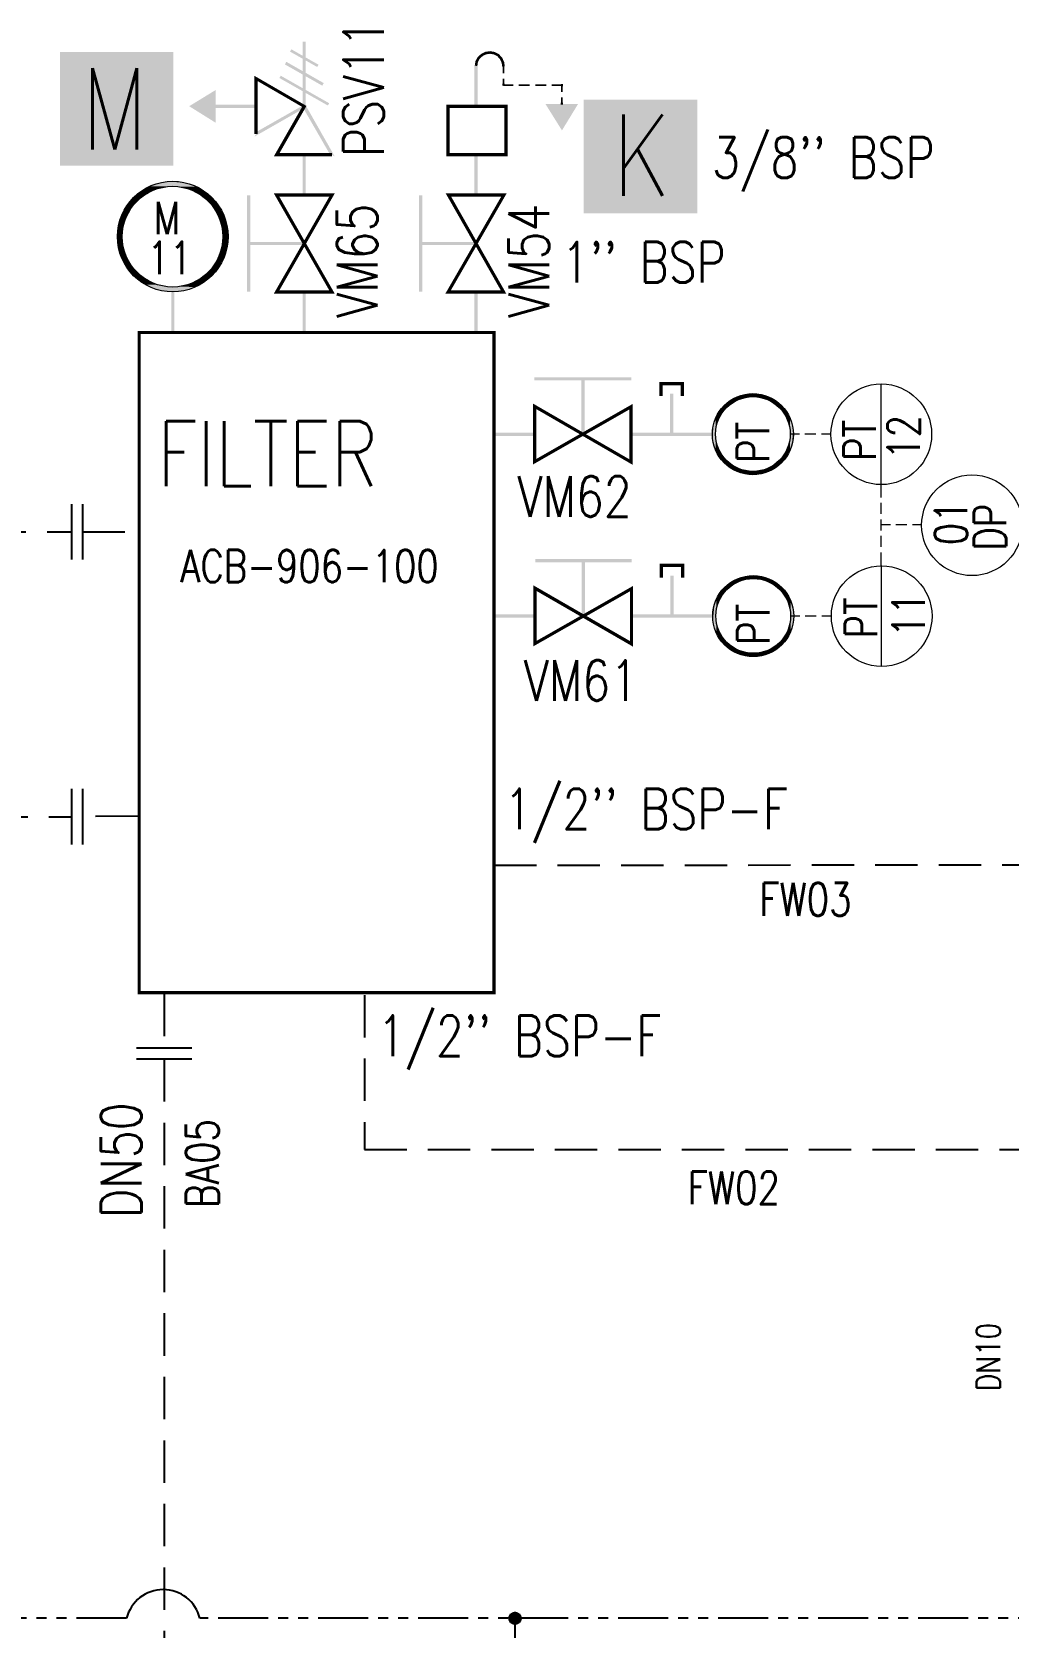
# Model space of a CAD drawing. Header units: millimetres. Extents: x 1638 to 3309, y -435 to 1865.
# Drawn here: x 3036.1 to 3072.7, y -270.6 to -210.8 of the extents above; entities that cross this region are included whole.
import ezdxf

# ---------------------------------------------------------------- set-up
doc = ezdxf.new("R2010")
doc.units = ezdxf.units.MM
doc.linetypes.add('HIDDEN', pattern=[9.525, 6.35, -3.175])
doc.linetypes.add('PHANTOM', pattern=[2.5, 1.25, -0.25, 0.25, -0.25, 0.25, -0.25])
for name, color, linetype, lineweight in [('0.3 Text', 7, 'Continuous', 15), ('ballast', 1, 'HIDDEN', 25), ('EQUIPMENT', 6, 'Continuous', 15)]:
    doc.layers.add(name, color=color, linetype=linetype, lineweight=lineweight)
doc.layers.add('PDF_Solid Fills', color=7, linetype='Continuous')
doc.styles.add('ROMAN', font='romans.shx', dxfattribs={"width": 0.8})

msp = doc.modelspace()

# ---------------------------------------------------------------- hatches: boundary and pattern name
at = {"layer": 'ballast'}
h = msp.add_hatch(color=1, dxfattribs=at)
h.dxf.hatch_style = 1
h.paths.add_polyline_path([(3054.426, -270.262, 1), (3053.998, -270.262, 1)])

# ---------------------------------------------------------------- linework, layer by layer
for p, q in [((3037.583, -228.499), (3037.583, -230.574)), ((3037.996, -228.499), (3037.996, -230.574)), ((3037.583, -239.178), (3037.583, -241.253)), ((3037.996, -239.178), (3037.996, -241.253)), ((3042.091, -248.894), (3040.016, -248.894)), ((3042.091, -249.306), (3040.016, -249.306))]:
    msp.add_line(p, q, dxfattribs=at)
at = {"layer": 'ballast', "ltscale": 0.25}
for p, q in [((3027.139, -229.544), (3037.583, -229.537)), ((3037.996, -229.537), (3040.034, -229.544)), ((3027.207, -240.222), (3037.583, -240.222)), ((3040.071, -240.201), (3037.996, -240.215)), ((3053.429, -242.036), (3079.679, -242.015)), ((3041.06, -246.86), (3041.06, -248.894)), ((3048.564, -246.904), (3048.564, -252.687)), ((3041.06, -249.306), (3041.06, -290.834)), ((3048.564, -252.687), (3079.679, -252.687))]:
    msp.add_line(p, q, dxfattribs=at)
at = {"layer": 'ballast', "linetype": 'PHANTOM', "ltscale": 1.5}
for p, q in [((3054.212, -286.71), (3054.212, -270.048)), ((3039.647, -270.262), (3008.387, -270.262)), ((3116.2, -270.262), (3042.393, -270.262))]:
    msp.add_line(p, q, dxfattribs=at)
at = {"layer": 'ballast', "color": 1}
for points, const_width in [([(3053.78, -212.104), (3053.759, -211.952), (3053.69, -211.801), (3053.58, -211.677), (3053.436, -211.602), (3053.278, -211.574), (3053.12, -211.595), (3052.976, -211.664), (3052.852, -211.774), (3052.776, -211.911), (3052.749, -212.076)], 0.0976), ([(3059.689, -224.445), (3059.689, -223.984), (3060.486, -223.984), (3060.486, -224.445)], 0.124), ([(3059.703, -231.261), (3059.703, -230.801), (3060.5, -230.801), (3060.5, -231.261)], 0.124)]:
    msp.add_lwpolyline(points, dxfattribs=dict(at, const_width=const_width))
msp.add_lwpolyline([(3047.348, -215.409, 0.124, 0.124, 0), (3045.273, -215.409, 0.124, 0.124, 0), (3046.31, -213.595, 0.111, 0.111, 0), (3044.503, -212.55, 0.124, 0.124, 0), (3044.503, -214.625, 0, 0, 0)], format="xyseb", dxfattribs=at)
for points in [[(3053.814, -212.791), (3053.745, -212.791)], [(3055.972, -212.763), (3055.972, -212.832)], [(3046.31, -213.588), (3046.31, -213.588)], [(3046.31, -213.588), (3046.31, -213.588)], [(3055.999, -213.505), (3055.93, -213.505)]]:
    msp.add_lwpolyline(points, dxfattribs=at)
at = {"layer": 'ballast', "color": 1, "const_width": 0.124}
msp.add_lwpolyline([(3051.704, -215.409), (3053.876, -215.409), (3053.876, -213.595), (3051.704, -213.595)], close=True, dxfattribs=at)
at = {"layer": 'ballast', "color": 1}
for points in [[(3045.273, -220.549, 0.118, 0.118, 0), (3047.348, -216.921, 0.124, 0.124, 0), (3045.273, -216.921, 0.118, 0.118, 0), (3047.348, -220.549, 0.124, 0.124, 0)], [(3051.704, -220.549, 0.117, 0.117, 0), (3053.793, -216.921, 0.124, 0.124, 0), (3051.718, -216.921, 0.118, 0.118, 0), (3053.78, -220.549, 0.124, 0.124, 0)], [(3054.948, -224.837, 0.117, 0.117, 0), (3058.562, -226.926, 0.124, 0.124, 0), (3058.562, -224.85, 0.118, 0.118, 0), (3054.948, -226.912, 0.124, 0.124, 0)], [(3054.962, -231.653, 0.124, 0.124, 0), (3058.583, -233.742, 0.11, 0.11, 0), (3058.583, -231.667, 0.118, 0.118, 0), (3054.962, -233.728, 0.124, 0.124, 0)]]:
    msp.add_lwpolyline(points, format="xyseb", close=True, dxfattribs=at)
at = {"layer": 'ballast'}
msp.add_circle((3054.212, -270.262), 0.214, dxfattribs=at)
msp.add_arc((3041.02, -270.597), 1.413, 13.69693, 166.30307, dxfattribs=at)
at = {"layer": 'ballast', "color": 1}
for points in [[(3046.846, -212.035), (3045.774, -211.54), (3045.829, -211.458)], [(3046.791, -212.117), (3046.846, -212.035), (3045.774, -211.54)], [(3046.255, -213.588), (3046.365, -213.588), (3046.255, -211.169)], [(3046.365, -213.588), (3046.255, -211.169), (3046.365, -211.169)], [(3047.039, -212.722), (3045.582, -212.021), (3045.637, -211.925)], [(3046.984, -212.818), (3047.039, -212.722), (3045.582, -212.021)], [(3052.811, -212.076), (3052.687, -212.076), (3052.811, -213.588)], [(3052.687, -212.076), (3052.811, -213.588), (3052.687, -213.588)], [(3053.814, -212.104), (3053.745, -212.104), (3053.814, -212.351)], [(3053.745, -212.104), (3053.814, -212.351), (3053.745, -212.351)], [(3047.245, -213.478), (3045.376, -212.53), (3045.431, -212.447)], [(3047.19, -213.56), (3047.245, -213.478), (3045.376, -212.53)], [(3053.814, -212.557), (3053.745, -212.557), (3053.814, -212.791)], [(3053.745, -212.557), (3053.814, -212.791), (3053.745, -212.791)], [(3053.773, -212.763), (3053.773, -212.832), (3054.144, -212.763)], [(3053.773, -212.832), (3054.144, -212.763), (3054.144, -212.832)], [(3054.35, -212.763), (3054.35, -212.832), (3054.762, -212.763)], [(3054.35, -212.832), (3054.762, -212.763), (3054.762, -212.832)], [(3054.968, -212.763), (3054.968, -212.832), (3055.381, -212.763)], [(3054.968, -212.832), (3055.381, -212.763), (3055.381, -212.832)], [(3055.587, -212.763), (3055.587, -212.832), (3055.972, -212.763)], [(3055.587, -212.832), (3055.972, -212.763), (3055.972, -212.832)], [(3055.999, -212.791), (3055.93, -212.791), (3055.999, -213.052)], [(3055.93, -212.791), (3055.999, -213.052), (3055.93, -213.052)], [(3042.984, -214.206), (3041.995, -213.588), (3042.984, -212.983)], [(3055.999, -213.258), (3055.93, -213.258), (3055.999, -213.505)], [(3055.93, -213.258), (3055.999, -213.505), (3055.93, -213.505)], [(3044.496, -213.657), (3044.496, -213.533), (3042.984, -213.657)], [(3044.496, -213.533), (3042.984, -213.657), (3042.984, -213.533)], [(3046.338, -213.643), (3046.283, -213.547), (3044.441, -214.728)], [(3046.283, -213.547), (3044.441, -214.728), (3044.565, -214.522)], [(3046.365, -213.56), (3046.255, -213.629), (3047.451, -215.471)], [(3046.255, -213.629), (3047.451, -215.471), (3047.245, -215.347)], [(3056.576, -213.505), (3055.972, -214.495), (3055.353, -213.505)], [(3046.365, -215.402), (3046.255, -215.402), (3046.365, -216.927)], [(3046.255, -215.402), (3046.365, -216.927), (3046.255, -216.927)], [(3052.811, -215.402), (3052.687, -215.402), (3052.811, -216.927)], [(3052.687, -215.402), (3052.811, -216.927), (3052.687, -216.927)], [(3044.166, -220.542), (3044.29, -220.542), (3044.166, -216.927)], [(3044.29, -220.542), (3044.166, -216.927), (3044.29, -216.927)], [(3050.612, -220.542), (3050.736, -220.542), (3050.612, -216.927)], [(3050.736, -220.542), (3050.612, -216.927), (3050.736, -216.927)], [(3044.235, -218.673), (3044.235, -218.796), (3046.31, -218.673)], [(3044.235, -218.796), (3046.31, -218.673), (3046.31, -218.796)], [(3050.667, -218.673), (3050.667, -218.796), (3052.742, -218.673)], [(3050.667, -218.796), (3052.742, -218.673), (3052.742, -218.796)], [(3041.431, -220.542), (3041.321, -220.542), (3041.431, -222.067)], [(3041.321, -220.542), (3041.431, -222.067), (3041.321, -222.067)], [(3046.365, -220.542), (3046.255, -220.542), (3046.365, -222.067)], [(3046.255, -220.542), (3046.365, -222.067), (3046.255, -222.067)], [(3052.811, -220.542), (3052.687, -220.542), (3052.811, -222.067)], [(3052.687, -220.542), (3052.811, -222.067), (3052.687, -222.067)], [(3054.941, -223.744), (3054.941, -223.868), (3058.569, -223.744)], [(3054.941, -223.868), (3058.569, -223.744), (3058.569, -223.868)], [(3056.824, -223.799), (3056.7, -223.799), (3056.824, -225.874)], [(3056.7, -223.799), (3056.824, -225.874), (3056.7, -225.874)], [(3060.026, -225.874), (3060.15, -225.874), (3060.026, -224.362)], [(3060.15, -225.874), (3060.026, -224.362), (3060.15, -224.362)], [(3054.941, -225.943), (3054.941, -225.819), (3053.429, -225.943)], [(3054.941, -225.819), (3053.429, -225.943), (3053.429, -225.819)], [(3060.081, -225.943), (3060.081, -225.819), (3058.569, -225.943)], [(3060.081, -225.819), (3058.569, -225.943), (3058.569, -225.819)], [(3061.606, -225.943), (3061.606, -225.819), (3060.081, -225.943)], [(3061.606, -225.819), (3060.081, -225.943), (3060.081, -225.819)], [(3054.968, -230.561), (3054.968, -230.684), (3058.583, -230.561)], [(3054.968, -230.684), (3058.583, -230.561), (3058.583, -230.684)], [(3056.837, -230.616), (3056.714, -230.616), (3056.837, -232.705)], [(3056.714, -230.616), (3056.837, -232.705), (3056.714, -232.705)], [(3060.04, -232.705), (3060.163, -232.705), (3060.04, -231.179)], [(3060.163, -232.705), (3060.04, -231.179), (3060.163, -231.179)], [(3054.968, -232.759), (3054.968, -232.636), (3053.443, -232.759)], [(3054.968, -232.636), (3053.443, -232.759), (3053.443, -232.636)], [(3060.108, -232.759), (3060.108, -232.636), (3058.583, -232.759)], [(3060.108, -232.636), (3058.583, -232.759), (3058.583, -232.636)], [(3061.62, -232.759), (3061.62, -232.636), (3060.108, -232.759)], [(3061.62, -232.636), (3060.108, -232.759), (3060.108, -232.636)]]:
    msp.add_solid(points, dxfattribs=at)
at = {"layer": 'EQUIPMENT'}
for points in [[(3043.424, -218.151), (3043.232, -218.151), (3043.424, -218.151)], [(3039.494, -218.315), (3039.315, -218.315), (3039.494, -218.315)], [(3067.942, -228.252), (3067.942, -227.771), (3067.942, -223.991)], [(3064.877, -225.874), (3064.534, -225.874)], [(3065.496, -225.874), (3065.083, -225.874)], [(3066.045, -225.874), (3065.702, -225.874)], [(3067.942, -228.87), (3067.942, -228.458)], [(3067.942, -229.489), (3067.942, -229.076)], [(3068.286, -229.282), (3067.942, -229.282)], [(3068.904, -229.282), (3068.492, -229.282)], [(3069.467, -229.282), (3069.11, -229.282)], [(3067.942, -230.107), (3067.942, -229.695)], [(3067.942, -230.808), (3067.942, -230.313)], [(3067.956, -234.587), (3067.956, -230.808)], [(3064.891, -232.705), (3064.547, -232.705)], [(3065.509, -232.705), (3065.097, -232.705)], [(3066.073, -232.705), (3065.716, -232.705)]]:
    msp.add_lwpolyline(points, dxfattribs=at)
msp.add_lwpolyline([(3040.119, -222.067, 0.11, 0.11, 0), (3053.422, -222.067, 0.124, 0.124, 0), (3053.422, -246.812, 0.124, 0.124, 0), (3040.119, -246.812, 0.124, 0.124, 0)], format="xyseb", close=True, dxfattribs=at)
for centre, radius in [((3041.378, -218.475), 2.073), ((3041.372, -218.478), 1.887), ((3067.946, -225.884), 1.887), ((3063.129, -225.881), 1.519), ((3063.131, -225.875), 1.401), ((3071.346, -229.294), 1.887), ((3063.142, -232.698), 1.519), ((3063.145, -232.692), 1.401), ((3067.96, -232.7), 1.887)]:
    msp.add_circle(centre, radius, dxfattribs=at)
for points in [[(3041.184, -216.419), (3041.761, -216.446), (3040.964, -216.446)], [(3041.294, -216.405), (3041.624, -216.419), (3041.184, -216.419)], [(3041.624, -216.419), (3041.184, -216.419), (3041.761, -216.446)], [(3039.975, -216.955), (3040.085, -217.106), (3039.823, -217.106)], [(3040.071, -216.872), (3040.25, -216.955), (3039.975, -216.955)], [(3040.25, -216.955), (3039.975, -216.955), (3040.085, -217.106)], [(3040.181, -216.79), (3040.387, -216.872), (3040.071, -216.872)], [(3040.387, -216.872), (3040.071, -216.872), (3040.25, -216.955)], [(3040.346, -216.68), (3040.524, -216.79), (3040.181, -216.79)], [(3040.524, -216.79), (3040.181, -216.79), (3040.387, -216.872)], [(3040.373, -216.666), (3040.799, -216.68), (3040.346, -216.68)], [(3040.799, -216.68), (3040.346, -216.68), (3040.524, -216.79)], [(3040.511, -216.598), (3040.827, -216.666), (3040.373, -216.666)], [(3040.827, -216.666), (3040.373, -216.666), (3040.799, -216.68)], [(3040.538, -216.584), (3041.143, -216.598), (3040.511, -216.598)], [(3041.143, -216.598), (3040.511, -216.598), (3040.827, -216.666)], [(3040.648, -216.543), (3042.215, -216.584), (3040.538, -216.584)], [(3041.459, -216.584), (3040.538, -216.584), (3041.143, -216.598)], [(3040.827, -216.488), (3042.091, -216.543), (3040.648, -216.543)], [(3042.091, -216.543), (3040.648, -216.543), (3042.215, -216.584)], [(3040.964, -216.446), (3041.954, -216.488), (3040.827, -216.488)], [(3041.954, -216.488), (3040.827, -216.488), (3042.091, -216.543)], [(3041.761, -216.446), (3040.964, -216.446), (3041.954, -216.488)], [(3042.215, -216.584), (3041.459, -216.584), (3042.256, -216.598)], [(3041.459, -216.584), (3042.256, -216.598), (3041.569, -216.598)], [(3042.256, -216.598), (3041.569, -216.598), (3042.27, -216.611)], [(3041.569, -216.598), (3042.27, -216.611), (3041.583, -216.611)], [(3042.27, -216.611), (3041.583, -216.611), (3042.311, -216.625)], [(3041.583, -216.611), (3042.311, -216.625), (3041.775, -216.625)], [(3042.311, -216.625), (3041.775, -216.625), (3042.462, -216.721)], [(3041.775, -216.625), (3042.462, -216.721), (3042.077, -216.721)], [(3042.462, -216.721), (3042.077, -216.721), (3042.558, -216.776)], [(3042.077, -216.721), (3042.558, -216.776), (3042.174, -216.776)], [(3042.558, -216.776), (3042.174, -216.776), (3042.668, -216.872)], [(3042.174, -216.776), (3042.668, -216.872), (3042.366, -216.872)], [(3042.668, -216.872), (3042.366, -216.872), (3042.806, -216.982)], [(3042.366, -216.872), (3042.806, -216.982), (3042.517, -216.982)], [(3042.806, -216.982), (3042.517, -216.982), (3042.874, -217.065)], [(3042.517, -216.982), (3042.874, -217.065), (3042.627, -217.065)], [(3039.604, -217.422), (3039.672, -217.67), (3039.466, -217.67)], [(3039.631, -217.367), (3039.81, -217.422), (3039.604, -217.422)], [(3039.81, -217.422), (3039.604, -217.422), (3039.672, -217.67)], [(3039.782, -217.175), (3039.851, -217.367), (3039.631, -217.367)], [(3039.851, -217.367), (3039.631, -217.367), (3039.81, -217.422)], [(3039.823, -217.106), (3040.016, -217.175), (3039.782, -217.175)], [(3040.016, -217.175), (3039.782, -217.175), (3039.851, -217.367)], [(3040.085, -217.106), (3039.823, -217.106), (3040.016, -217.175)], [(3042.874, -217.065), (3042.627, -217.065), (3043.026, -217.23)], [(3042.627, -217.065), (3043.026, -217.23), (3042.792, -217.23)], [(3043.026, -217.23), (3042.792, -217.23), (3043.067, -217.285)], [(3042.792, -217.23), (3043.067, -217.285), (3042.847, -217.285)], [(3043.067, -217.285), (3042.847, -217.285), (3043.204, -217.518)], [(3042.847, -217.285), (3043.204, -217.518), (3042.998, -217.518)], [(3043.204, -217.518), (3042.998, -217.518), (3043.232, -217.56)], [(3042.998, -217.518), (3043.232, -217.56), (3043.026, -217.56)], [(3043.232, -217.56), (3043.026, -217.56), (3043.342, -217.821)], [(3043.026, -217.56), (3043.342, -217.821), (3043.149, -217.821)], [(3039.37, -217.999), (3039.494, -218.315), (3039.315, -218.315)], [(3039.466, -217.697), (3039.562, -217.986), (3039.37, -217.986)], [(3039.562, -217.986), (3039.37, -217.986), (3039.549, -217.999)], [(3039.37, -217.986), (3039.549, -217.999), (3039.37, -217.999)], [(3039.549, -217.999), (3039.37, -217.999), (3039.494, -218.315)], [(3039.672, -217.67), (3039.466, -217.67), (3039.659, -217.697)], [(3039.466, -217.67), (3039.659, -217.697), (3039.466, -217.697)], [(3039.659, -217.697), (3039.466, -217.697), (3039.562, -217.986)], [(3043.342, -217.821), (3043.149, -217.821), (3043.342, -217.848)], [(3043.149, -217.821), (3043.342, -217.848), (3043.149, -217.848)], [(3043.342, -217.848), (3043.149, -217.848), (3043.424, -218.151)], [(3043.149, -217.848), (3043.424, -218.151), (3043.232, -218.151)], [(3043.232, -218.151), (3043.424, -218.151), (3043.424, -218.151)], [(3043.424, -218.151), (3043.232, -218.151), (3043.452, -218.48)], [(3043.232, -218.151), (3043.452, -218.48), (3043.259, -218.48)], [(3039.315, -218.315), (3039.494, -218.315), (3039.494, -218.315)], [(3039.494, -218.315), (3039.315, -218.315), (3039.494, -218.632)], [(3039.315, -218.315), (3039.494, -218.632), (3039.315, -218.632)], [(3039.494, -218.632), (3039.315, -218.632), (3039.494, -218.645)], [(3039.315, -218.632), (3039.494, -218.645), (3039.315, -218.645)], [(3039.494, -218.645), (3039.315, -218.645), (3039.549, -218.948)], [(3039.315, -218.645), (3039.549, -218.948), (3039.37, -218.948)], [(3043.232, -218.81), (3043.342, -219.099), (3043.149, -219.099)], [(3043.259, -218.48), (3043.424, -218.796), (3043.232, -218.796)], [(3043.424, -218.796), (3043.232, -218.796), (3043.424, -218.81)], [(3043.232, -218.796), (3043.424, -218.81), (3043.232, -218.81)], [(3043.424, -218.81), (3043.232, -218.81), (3043.342, -219.099)], [(3043.452, -218.48), (3043.259, -218.48), (3043.424, -218.796)], [(3039.549, -218.948), (3039.37, -218.948), (3039.562, -218.975)], [(3039.37, -218.948), (3039.562, -218.975), (3039.37, -218.975)], [(3039.562, -218.975), (3039.37, -218.975), (3039.659, -219.25)], [(3039.37, -218.975), (3039.659, -219.25), (3039.466, -219.25)], [(3039.659, -219.25), (3039.466, -219.25), (3039.672, -219.291)], [(3039.466, -219.25), (3039.672, -219.291), (3039.466, -219.291)], [(3039.672, -219.291), (3039.466, -219.291), (3039.81, -219.539)], [(3039.466, -219.291), (3039.81, -219.539), (3039.604, -219.539)], [(3043.026, -219.401), (3043.204, -219.442), (3042.998, -219.442)], [(3043.149, -219.126), (3043.232, -219.401), (3043.026, -219.401)], [(3043.232, -219.401), (3043.026, -219.401), (3043.204, -219.442)], [(3043.342, -219.099), (3043.149, -219.099), (3043.342, -219.126)], [(3043.149, -219.099), (3043.342, -219.126), (3043.149, -219.126)], [(3043.342, -219.126), (3043.149, -219.126), (3043.232, -219.401)], [(3039.81, -219.539), (3039.604, -219.539), (3039.851, -219.58)], [(3039.604, -219.539), (3039.851, -219.58), (3039.631, -219.58)], [(3039.851, -219.58), (3039.631, -219.58), (3040.016, -219.786)], [(3039.631, -219.58), (3040.016, -219.786), (3039.782, -219.786)], [(3040.016, -219.786), (3039.782, -219.786), (3040.085, -219.855)], [(3039.782, -219.786), (3040.085, -219.855), (3039.823, -219.855)], [(3040.085, -219.855), (3039.823, -219.855), (3040.25, -219.992)], [(3039.823, -219.855), (3040.25, -219.992), (3039.975, -219.992)], [(3040.25, -219.992), (3039.975, -219.992), (3040.387, -220.075)], [(3039.975, -219.992), (3040.387, -220.075), (3040.071, -220.075)], [(3042.517, -219.965), (3042.668, -220.088), (3042.366, -220.088)], [(3042.627, -219.896), (3042.806, -219.965), (3042.517, -219.965)], [(3042.806, -219.965), (3042.517, -219.965), (3042.668, -220.088)], [(3042.792, -219.717), (3042.874, -219.896), (3042.627, -219.896)], [(3042.874, -219.896), (3042.627, -219.896), (3042.806, -219.965)], [(3042.847, -219.662), (3043.026, -219.717), (3042.792, -219.717)], [(3043.026, -219.717), (3042.792, -219.717), (3042.874, -219.896)], [(3042.998, -219.442), (3043.067, -219.662), (3042.847, -219.662)], [(3043.067, -219.662), (3042.847, -219.662), (3043.026, -219.717)], [(3043.204, -219.442), (3042.998, -219.442), (3043.067, -219.662)], [(3040.387, -220.075), (3040.071, -220.075), (3040.524, -220.157)], [(3040.071, -220.075), (3040.524, -220.157), (3040.181, -220.157)], [(3040.524, -220.157), (3040.181, -220.157), (3040.799, -220.267)], [(3040.181, -220.157), (3040.799, -220.267), (3040.346, -220.267)], [(3040.799, -220.267), (3040.346, -220.267), (3040.827, -220.281)], [(3040.346, -220.267), (3040.827, -220.281), (3040.373, -220.281)], [(3040.827, -220.281), (3040.373, -220.281), (3041.143, -220.349)], [(3040.373, -220.281), (3041.143, -220.349), (3040.511, -220.349)], [(3041.143, -220.349), (3040.511, -220.349), (3041.459, -220.363)], [(3040.511, -220.349), (3041.459, -220.363), (3040.538, -220.363)], [(3042.215, -220.363), (3040.538, -220.363), (3042.091, -220.404)], [(3040.538, -220.363), (3042.091, -220.404), (3040.648, -220.404)], [(3042.091, -220.404), (3040.648, -220.404), (3041.954, -220.459)], [(3040.648, -220.404), (3041.954, -220.459), (3040.827, -220.459)], [(3041.954, -220.459), (3040.827, -220.459), (3041.761, -220.501)], [(3040.827, -220.459), (3041.761, -220.501), (3040.964, -220.501)], [(3040.964, -220.501), (3041.184, -220.528), (3041.624, -220.528)], [(3040.964, -220.501), (3041.761, -220.501), (3041.624, -220.528)], [(3041.184, -220.528), (3041.624, -220.528), (3041.294, -220.542)], [(3041.583, -220.349), (3042.215, -220.363), (3041.459, -220.363)], [(3041.775, -220.322), (3042.27, -220.349), (3041.583, -220.349)], [(3042.27, -220.349), (3041.583, -220.349), (3042.215, -220.363)], [(3042.077, -220.226), (3042.311, -220.322), (3041.775, -220.322)], [(3042.311, -220.322), (3041.775, -220.322), (3042.27, -220.349)], [(3042.174, -220.185), (3042.462, -220.226), (3042.077, -220.226)], [(3042.462, -220.226), (3042.077, -220.226), (3042.311, -220.322)], [(3042.366, -220.088), (3042.558, -220.185), (3042.174, -220.185)], [(3042.558, -220.185), (3042.174, -220.185), (3042.462, -220.226)], [(3042.668, -220.088), (3042.366, -220.088), (3042.558, -220.185)], [(3062.101, -224.94), (3062.101, -224.761), (3062.019, -225.036)], [(3062.101, -224.761), (3062.019, -225.036), (3062.019, -224.857)], [(3062.184, -224.843), (3062.184, -224.692), (3062.101, -224.94)], [(3062.184, -224.692), (3062.101, -224.94), (3062.101, -224.761)], [(3062.335, -224.733), (3062.335, -224.582), (3062.184, -224.843)], [(3062.335, -224.582), (3062.184, -224.843), (3062.184, -224.692)], [(3062.39, -224.692), (3062.39, -224.555), (3062.335, -224.733)], [(3062.39, -224.555), (3062.335, -224.733), (3062.335, -224.582)], [(3062.582, -224.596), (3062.582, -224.459), (3062.39, -224.692)], [(3062.582, -224.459), (3062.39, -224.692), (3062.39, -224.555)], [(3062.623, -224.569), (3062.623, -224.445), (3062.582, -224.596)], [(3062.623, -224.445), (3062.582, -224.596), (3062.582, -224.459)], [(3062.857, -224.514), (3062.857, -224.39), (3062.623, -224.569)], [(3062.857, -224.39), (3062.623, -224.569), (3062.623, -224.445)], [(3062.871, -224.5), (3062.871, -224.376), (3062.857, -224.514)], [(3062.871, -224.376), (3062.857, -224.514), (3062.857, -224.39)], [(3063.132, -224.486), (3063.132, -224.362), (3062.871, -224.5)], [(3063.132, -224.362), (3062.871, -224.5), (3062.871, -224.376)], [(3063.393, -224.376), (3063.132, -224.486), (3063.132, -224.362)], [(3063.393, -224.5), (3063.393, -224.376), (3063.132, -224.486)], [(3063.407, -224.39), (3063.393, -224.5), (3063.393, -224.376)], [(3063.407, -224.514), (3063.407, -224.39), (3063.393, -224.5)], [(3063.64, -224.445), (3063.407, -224.514), (3063.407, -224.39)], [(3063.64, -224.569), (3063.64, -224.445), (3063.407, -224.514)], [(3063.682, -224.459), (3063.64, -224.569), (3063.64, -224.445)], [(3063.682, -224.596), (3063.682, -224.459), (3063.64, -224.569)], [(3063.874, -224.555), (3063.682, -224.596), (3063.682, -224.459)], [(3063.874, -224.692), (3063.874, -224.555), (3063.682, -224.596)], [(3063.929, -224.582), (3063.874, -224.692), (3063.874, -224.555)], [(3063.929, -224.733), (3063.929, -224.582), (3063.874, -224.692)], [(3064.08, -224.692), (3063.929, -224.733), (3063.929, -224.582)], [(3064.08, -224.843), (3064.08, -224.692), (3063.929, -224.733)], [(3064.163, -224.761), (3064.08, -224.843), (3064.08, -224.692)], [(3064.163, -224.94), (3064.163, -224.761), (3064.08, -224.843)], [(3064.245, -224.857), (3064.163, -224.94), (3064.163, -224.761)], [(3061.73, -226.479), (3061.73, -225.283), (3061.661, -226.3)], [(3061.73, -225.283), (3061.661, -226.3), (3061.661, -225.462)], [(3061.771, -225.586), (3061.771, -225.201), (3061.73, -225.75)], [(3061.771, -225.201), (3061.73, -225.75), (3061.73, -225.283)], [(3061.785, -225.503), (3061.785, -225.173), (3061.771, -225.586)], [(3061.785, -225.173), (3061.771, -225.586), (3061.771, -225.201)], [(3061.881, -225.256), (3061.881, -225.022), (3061.785, -225.503)], [(3061.881, -225.022), (3061.785, -225.503), (3061.785, -225.173)], [(3061.922, -225.187), (3061.922, -224.967), (3061.881, -225.256)], [(3061.922, -224.967), (3061.881, -225.256), (3061.881, -225.022)], [(3062.019, -225.036), (3062.019, -224.857), (3061.922, -225.187)], [(3062.019, -224.857), (3061.922, -225.187), (3061.922, -224.967)], [(3064.245, -225.036), (3064.245, -224.857), (3064.163, -224.94)], [(3064.341, -224.967), (3064.245, -225.036), (3064.245, -224.857)], [(3064.341, -225.187), (3064.341, -224.967), (3064.245, -225.036)], [(3064.382, -225.022), (3064.341, -225.187), (3064.341, -224.967)], [(3064.382, -225.256), (3064.382, -225.022), (3064.341, -225.187)], [(3064.479, -225.173), (3064.382, -225.256), (3064.382, -225.022)], [(3064.479, -225.503), (3064.479, -225.173), (3064.382, -225.256)], [(3064.492, -225.201), (3064.479, -225.503), (3064.479, -225.173)], [(3064.492, -225.586), (3064.492, -225.201), (3064.479, -225.503)], [(3064.52, -225.283), (3064.492, -225.586), (3064.492, -225.201)], [(3064.52, -225.75), (3064.52, -225.283), (3064.492, -225.586)], [(3064.589, -225.462), (3064.52, -226.479), (3064.52, -225.283)], [(3061.661, -226.3), (3061.661, -225.462), (3061.62, -226.025)], [(3061.661, -225.462), (3061.62, -226.025), (3061.62, -225.737)], [(3064.589, -226.3), (3064.589, -225.462), (3064.52, -226.479)], [(3064.644, -225.737), (3064.589, -226.3), (3064.589, -225.462)], [(3064.644, -226.025), (3064.644, -225.737), (3064.589, -226.3)], [(3061.771, -226.177), (3061.73, -226.479), (3061.73, -226.012)], [(3061.771, -226.561), (3061.771, -226.177), (3061.73, -226.479)], [(3061.785, -226.259), (3061.771, -226.561), (3061.771, -226.177)], [(3061.785, -226.589), (3061.785, -226.259), (3061.771, -226.561)], [(3061.881, -226.506), (3061.785, -226.589), (3061.785, -226.259)], [(3061.881, -226.74), (3061.881, -226.506), (3061.785, -226.589)], [(3061.922, -226.561), (3061.881, -226.74), (3061.881, -226.506)], [(3061.922, -226.795), (3061.922, -226.561), (3061.881, -226.74)], [(3062.019, -226.726), (3061.922, -226.795), (3061.922, -226.561)], [(3064.341, -226.795), (3064.341, -226.561), (3064.245, -226.905)], [(3064.341, -226.561), (3064.245, -226.905), (3064.245, -226.726)], [(3064.382, -226.74), (3064.382, -226.506), (3064.341, -226.795)], [(3064.382, -226.506), (3064.341, -226.795), (3064.341, -226.561)], [(3064.479, -226.589), (3064.479, -226.259), (3064.382, -226.74)], [(3064.479, -226.259), (3064.382, -226.74), (3064.382, -226.506)], [(3064.492, -226.561), (3064.492, -226.177), (3064.479, -226.589)], [(3064.492, -226.177), (3064.479, -226.589), (3064.479, -226.259)], [(3064.52, -226.479), (3064.52, -226.012), (3064.492, -226.561)], [(3064.52, -226.012), (3064.492, -226.561), (3064.492, -226.177)], [(3062.019, -226.905), (3062.019, -226.726), (3061.922, -226.795)], [(3062.101, -226.822), (3062.019, -226.905), (3062.019, -226.726)], [(3062.101, -227.001), (3062.101, -226.822), (3062.019, -226.905)], [(3062.184, -226.919), (3062.101, -227.001), (3062.101, -226.822)], [(3062.184, -227.07), (3062.184, -226.919), (3062.101, -227.001)], [(3062.335, -227.029), (3062.184, -227.07), (3062.184, -226.919)], [(3062.335, -227.18), (3062.335, -227.029), (3062.184, -227.07)], [(3062.39, -227.07), (3062.335, -227.18), (3062.335, -227.029)], [(3062.39, -227.207), (3062.39, -227.07), (3062.335, -227.18)], [(3062.582, -227.166), (3062.39, -227.207), (3062.39, -227.07)], [(3062.582, -227.303), (3062.582, -227.166), (3062.39, -227.207)], [(3062.623, -227.18), (3062.582, -227.303), (3062.582, -227.166)], [(3062.623, -227.317), (3062.623, -227.18), (3062.582, -227.303)], [(3062.857, -227.248), (3062.623, -227.317), (3062.623, -227.18)], [(3063.64, -227.317), (3063.64, -227.18), (3063.407, -227.372)], [(3063.64, -227.18), (3063.407, -227.372), (3063.407, -227.248)], [(3063.682, -227.303), (3063.682, -227.166), (3063.64, -227.317)], [(3063.682, -227.166), (3063.64, -227.317), (3063.64, -227.18)], [(3063.874, -227.207), (3063.874, -227.07), (3063.682, -227.303)], [(3063.874, -227.07), (3063.682, -227.303), (3063.682, -227.166)], [(3063.929, -227.18), (3063.929, -227.029), (3063.874, -227.207)], [(3063.929, -227.029), (3063.874, -227.207), (3063.874, -227.07)], [(3064.08, -227.07), (3064.08, -226.919), (3063.929, -227.18)], [(3064.08, -226.919), (3063.929, -227.18), (3063.929, -227.029)], [(3064.163, -227.001), (3064.163, -226.822), (3064.08, -227.07)], [(3064.163, -226.822), (3064.08, -227.07), (3064.08, -226.919)], [(3064.245, -226.905), (3064.245, -226.726), (3064.163, -227.001)], [(3064.245, -226.726), (3064.163, -227.001), (3064.163, -226.822)], [(3062.857, -227.372), (3062.857, -227.248), (3062.623, -227.317)], [(3062.871, -227.262), (3062.857, -227.372), (3062.857, -227.248)], [(3062.871, -227.372), (3062.871, -227.262), (3062.857, -227.372)], [(3063.132, -227.276), (3062.871, -227.372), (3062.871, -227.262)], [(3063.132, -227.4), (3063.132, -227.276), (3062.871, -227.372)], [(3063.393, -227.372), (3063.393, -227.262), (3063.132, -227.4)], [(3063.393, -227.262), (3063.132, -227.4), (3063.132, -227.276)], [(3063.407, -227.372), (3063.407, -227.248), (3063.393, -227.372)], [(3063.407, -227.248), (3063.393, -227.372), (3063.393, -227.262)], [(3062.417, -231.509), (3062.417, -231.371), (3062.348, -231.55)], [(3062.417, -231.371), (3062.348, -231.55), (3062.348, -231.399)], [(3062.596, -231.413), (3062.596, -231.275), (3062.417, -231.509)], [(3062.596, -231.275), (3062.417, -231.509), (3062.417, -231.371)], [(3062.637, -231.261), (3062.596, -231.413), (3062.596, -231.275)], [(3062.637, -231.399), (3062.637, -231.261), (3062.596, -231.413)], [(3062.871, -231.33), (3062.871, -231.207), (3062.637, -231.399)], [(3062.871, -231.207), (3062.637, -231.399), (3062.637, -231.261)], [(3062.884, -231.316), (3062.884, -231.207), (3062.871, -231.33)], [(3062.884, -231.207), (3062.871, -231.33), (3062.871, -231.207)], [(3063.146, -231.303), (3063.146, -231.179), (3062.884, -231.316)], [(3063.146, -231.179), (3062.884, -231.316), (3062.884, -231.207)], [(3063.407, -231.207), (3063.146, -231.303), (3063.146, -231.179)], [(3063.407, -231.316), (3063.407, -231.207), (3063.146, -231.303)], [(3063.434, -231.33), (3063.434, -231.207), (3063.407, -231.316)], [(3063.434, -231.207), (3063.407, -231.316), (3063.407, -231.207)], [(3063.654, -231.261), (3063.434, -231.33), (3063.434, -231.207)], [(3063.654, -231.399), (3063.654, -231.261), (3063.434, -231.33)], [(3063.695, -231.275), (3063.654, -231.399), (3063.654, -231.261)], [(3063.695, -231.413), (3063.695, -231.275), (3063.654, -231.399)], [(3063.888, -231.371), (3063.695, -231.413), (3063.695, -231.275)], [(3063.888, -231.509), (3063.888, -231.371), (3063.695, -231.413)], [(3063.943, -231.399), (3063.888, -231.509), (3063.888, -231.371)], [(3061.895, -232.072), (3061.895, -231.839), (3061.799, -232.32)], [(3061.895, -231.839), (3061.799, -232.32), (3061.799, -231.99)], [(3061.936, -232.017), (3061.936, -231.784), (3061.895, -232.072)], [(3061.936, -231.784), (3061.895, -232.072), (3061.895, -231.839)], [(3062.032, -231.852), (3062.032, -231.674), (3061.936, -232.017)], [(3062.032, -231.674), (3061.936, -232.017), (3061.936, -231.784)], [(3062.129, -231.756), (3062.129, -231.578), (3062.032, -231.852)], [(3062.129, -231.578), (3062.032, -231.852), (3062.032, -231.674)], [(3062.211, -231.66), (3062.211, -231.509), (3062.129, -231.756)], [(3062.211, -231.509), (3062.129, -231.756), (3062.129, -231.578)], [(3062.348, -231.399), (3062.211, -231.66), (3062.211, -231.509)], [(3062.348, -231.55), (3062.348, -231.399), (3062.211, -231.66)], [(3063.943, -231.55), (3063.943, -231.399), (3063.888, -231.509)], [(3064.094, -231.509), (3063.943, -231.55), (3063.943, -231.399)], [(3064.094, -231.66), (3064.094, -231.509), (3063.943, -231.55)], [(3064.176, -231.578), (3064.094, -231.66), (3064.094, -231.509)], [(3064.176, -231.756), (3064.176, -231.578), (3064.094, -231.66)], [(3064.259, -231.674), (3064.176, -231.756), (3064.176, -231.578)], [(3064.259, -231.852), (3064.259, -231.674), (3064.176, -231.756)], [(3064.369, -231.784), (3064.259, -231.852), (3064.259, -231.674)], [(3064.369, -232.017), (3064.369, -231.784), (3064.259, -231.852)], [(3064.396, -231.839), (3064.369, -232.017), (3064.369, -231.784)], [(3064.396, -232.072), (3064.396, -231.839), (3064.369, -232.017)], [(3064.492, -231.99), (3064.396, -232.072), (3064.396, -231.839)], [(3061.689, -233.117), (3061.689, -232.278), (3061.634, -232.842)], [(3061.689, -232.278), (3061.634, -232.842), (3061.634, -232.553)], [(3061.758, -233.295), (3061.758, -232.1), (3061.689, -233.117)], [(3061.758, -232.1), (3061.689, -233.117), (3061.689, -232.278)], [(3061.785, -232.402), (3061.785, -232.017), (3061.758, -232.567)], [(3061.785, -232.017), (3061.758, -232.567), (3061.758, -232.1)], [(3061.799, -232.32), (3061.799, -231.99), (3061.785, -232.402)], [(3061.799, -231.99), (3061.785, -232.402), (3061.785, -232.017)], [(3064.492, -232.32), (3064.492, -231.99), (3064.396, -232.072)], [(3064.506, -232.017), (3064.492, -232.32), (3064.492, -231.99)], [(3064.506, -232.402), (3064.506, -232.017), (3064.492, -232.32)], [(3064.547, -232.1), (3064.506, -232.402), (3064.506, -232.017)], [(3064.547, -232.567), (3064.547, -232.1), (3064.506, -232.402)], [(3064.616, -232.278), (3064.547, -233.295), (3064.547, -232.1)], [(3064.616, -233.117), (3064.616, -232.278), (3064.547, -233.295)], [(3064.657, -232.553), (3064.616, -233.117), (3064.616, -232.278)], [(3064.657, -232.842), (3064.657, -232.553), (3064.616, -233.117)], [(3061.785, -232.993), (3061.758, -233.295), (3061.758, -232.828)], [(3061.785, -233.378), (3061.785, -232.993), (3061.758, -233.295)], [(3061.799, -233.076), (3061.785, -233.378), (3061.785, -232.993)], [(3061.799, -233.405), (3061.799, -233.076), (3061.785, -233.378)], [(3061.895, -233.323), (3061.799, -233.405), (3061.799, -233.076)], [(3064.492, -233.405), (3064.492, -233.076), (3064.396, -233.557)], [(3064.492, -233.076), (3064.396, -233.557), (3064.396, -233.323)], [(3064.506, -233.378), (3064.506, -232.993), (3064.492, -233.405)], [(3064.506, -232.993), (3064.492, -233.405), (3064.492, -233.076)], [(3064.547, -233.295), (3064.547, -232.828), (3064.506, -233.378)], [(3064.547, -232.828), (3064.506, -233.378), (3064.506, -232.993)], [(3061.895, -233.557), (3061.895, -233.323), (3061.799, -233.405)], [(3061.936, -233.378), (3061.895, -233.557), (3061.895, -233.323)], [(3061.936, -233.612), (3061.936, -233.378), (3061.895, -233.557)], [(3062.032, -233.543), (3061.936, -233.612), (3061.936, -233.378)], [(3062.032, -233.722), (3062.032, -233.543), (3061.936, -233.612)], [(3062.129, -233.639), (3062.032, -233.722), (3062.032, -233.543)], [(3062.129, -233.818), (3062.129, -233.639), (3062.032, -233.722)], [(3062.211, -233.735), (3062.129, -233.818), (3062.129, -233.639)], [(3062.211, -233.886), (3062.211, -233.735), (3062.129, -233.818)], [(3062.348, -233.845), (3062.211, -233.886), (3062.211, -233.735)], [(3064.094, -233.886), (3064.094, -233.735), (3063.943, -233.996)], [(3064.094, -233.735), (3063.943, -233.996), (3063.943, -233.845)], [(3064.176, -233.818), (3064.176, -233.639), (3064.094, -233.886)], [(3064.176, -233.639), (3064.094, -233.886), (3064.094, -233.735)], [(3064.259, -233.722), (3064.259, -233.543), (3064.176, -233.818)], [(3064.259, -233.543), (3064.176, -233.818), (3064.176, -233.639)], [(3064.369, -233.612), (3064.369, -233.378), (3064.259, -233.722)], [(3064.369, -233.378), (3064.259, -233.722), (3064.259, -233.543)], [(3064.396, -233.557), (3064.396, -233.323), (3064.369, -233.612)], [(3064.396, -233.323), (3064.369, -233.612), (3064.369, -233.378)], [(3062.348, -233.996), (3062.348, -233.845), (3062.211, -233.886)], [(3062.417, -233.886), (3062.348, -233.996), (3062.348, -233.845)], [(3062.417, -234.024), (3062.417, -233.886), (3062.348, -233.996)], [(3062.596, -233.983), (3062.417, -234.024), (3062.417, -233.886)], [(3062.596, -234.12), (3062.596, -233.983), (3062.417, -234.024)], [(3062.637, -233.996), (3062.596, -234.12), (3062.596, -233.983)], [(3062.637, -234.134), (3062.637, -233.996), (3062.596, -234.12)], [(3062.871, -234.065), (3062.637, -234.134), (3062.637, -233.996)], [(3062.871, -234.189), (3062.871, -234.065), (3062.637, -234.134)], [(3062.884, -234.079), (3062.871, -234.189), (3062.871, -234.065)], [(3062.884, -234.189), (3062.884, -234.079), (3062.871, -234.189)], [(3063.146, -234.093), (3062.884, -234.189), (3062.884, -234.079)], [(3063.146, -234.216), (3063.146, -234.093), (3062.884, -234.189)], [(3063.407, -234.189), (3063.407, -234.079), (3063.146, -234.216)], [(3063.407, -234.079), (3063.146, -234.216), (3063.146, -234.093)], [(3063.434, -234.189), (3063.434, -234.065), (3063.407, -234.189)], [(3063.434, -234.065), (3063.407, -234.189), (3063.407, -234.079)], [(3063.654, -234.134), (3063.654, -233.996), (3063.434, -234.189)], [(3063.654, -233.996), (3063.434, -234.189), (3063.434, -234.065)], [(3063.695, -234.12), (3063.695, -233.983), (3063.654, -234.134)], [(3063.695, -233.983), (3063.654, -234.134), (3063.654, -233.996)], [(3063.888, -234.024), (3063.888, -233.886), (3063.695, -234.12)], [(3063.888, -233.886), (3063.695, -234.12), (3063.695, -233.983)], [(3063.943, -233.996), (3063.943, -233.845), (3063.888, -234.024)], [(3063.943, -233.845), (3063.888, -234.024), (3063.888, -233.886)]]:
    msp.add_solid(points, dxfattribs=at)
at = {"layer": 'PDF_Solid Fills', "color": 254, "true_color": 0xdadada, "transparency": 33554559}
for points in [[(3037.144, -211.554), (3037.144, -215.814), (3041.404, -211.554)], [(3037.144, -215.814), (3041.404, -211.554), (3041.404, -215.814)], [(3056.783, -213.34), (3056.783, -217.601), (3061.043, -213.34)], [(3056.783, -217.601), (3061.043, -213.34), (3061.043, -217.601)]]:
    msp.add_solid(points, dxfattribs=at)
at = {"layer": 'PDF_Solid Fills', "transparency": 33554559}
for points in [[(3040.071, -230.561), (3040.181, -230.561), (3040.071, -228.485)], [(3040.181, -230.561), (3040.071, -228.485), (3040.181, -228.485)], [(3040.181, -241.239), (3040.071, -239.164), (3040.181, -239.164)], [(3040.071, -241.239), (3040.181, -241.239), (3040.071, -239.164)], [(3044.689, -246.86), (3044.689, -246.764), (3041.06, -246.86)], [(3044.689, -246.764), (3041.06, -246.86), (3041.06, -246.764)]]:
    msp.add_solid(points, dxfattribs=at)

# ---------------------------------------------------------------- texts
at = {"layer": '0.3 Text', "lineweight": -3, "attachment_point": 7, "rotation": 90, "style": 'ROMAN'}
for s, insert, char_height in [('PSV11', (3049.291, -215.498), 1.5215), ('VM65', (3049.057, -221.518), 1.5215), ('VM54', (3055.489, -221.518), 1.5215), ('PT', (3067.745, -226.885), 1.2172), ('12', (3069.39, -226.831), 1.2172), ('PT', (3063.744, -226.962), 1.2172), ('01', (3071.167, -230.04), 1.2172), ('DP', (3072.628, -230.241), 1.2172), ('PT', (3063.758, -233.778), 1.2172), ('PT', (3067.792, -233.536), 1.2172), ('11', (3069.576, -233.481), 1.2172), ('DN50', (3040.207, -255.257), 1.5215), ('BA05', (3043.104, -254.881), 1.2305), ('DN10', (3072.404, -261.74), 0.8941)]:
    msp.add_mtext(s, dxfattribs=dict(at, insert=insert, char_height=char_height))
at = {"layer": '0.3 Text', "lineweight": -3, "attachment_point": 7, "style": 'ROMAN'}
for s, insert, char_height in [('M', (3037.95, -215.209), 3.043), ('K', (3057.863, -216.942), 3.043), ("3/8'' BSP", (3061.601, -216.783), 1.5215), ('M', (3040.662, -218.384), 1.217), ('11', (3040.428, -219.882), 1.2172), ("1'' BSP", (3055.958, -220.197), 1.5215), ('FILTER', (3040.799, -227.826), 2.4344), ('VM62', (3054.304, -228.978), 1.5215), ('ACB-906-100', (3041.665, -231.433), 1.21721), ('VM61', (3054.545, -235.874), 1.5215), ("1/2'' BSP-F", (3053.8, -241.196), 1.52151), ('FW03', (3063.374, -243.929), 1.2305), ("1/2'' BSP-F", (3049.054, -249.696), 1.52151), ('FW02', (3060.689, -254.74), 1.2305)]:
    msp.add_mtext(s, dxfattribs=dict(at, insert=insert, char_height=char_height))

doc.saveas('drawing.dxf')
